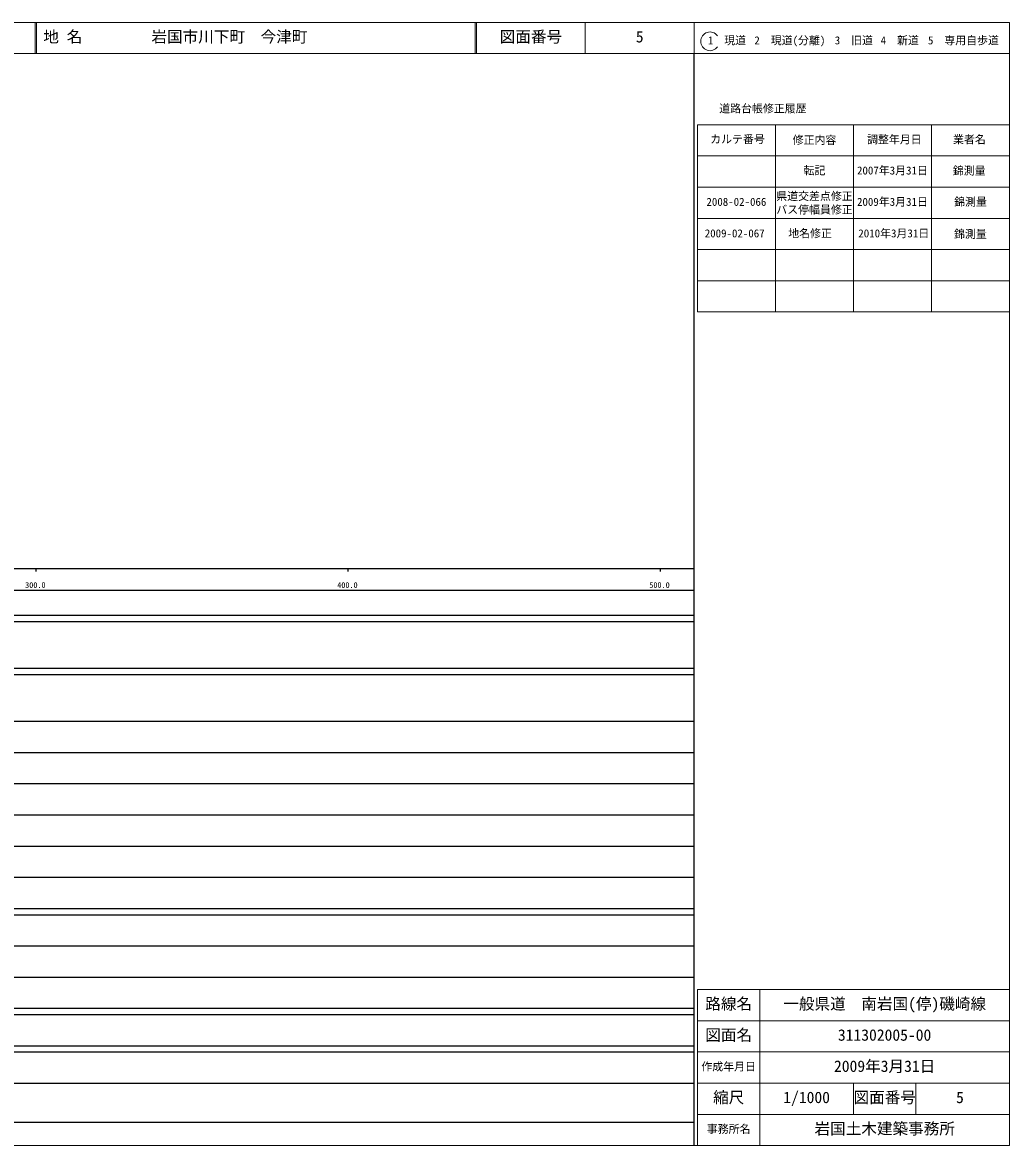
# Model space of a CAD drawing. Units: millimetres on the paper, enlarged 1000 times. Extents: x 40000 to 680000, y 20000 to 380000.
# Drawn here: x 363712 to 680000, y 20000 to 380000 of the extents above; entities that cross this region are included whole.
import ezdxf
from ezdxf.enums import TextEntityAlignment as Align

# ---------------------------------------------------------------- set-up
doc = ezdxf.new("R2010")
doc.units = ezdxf.units.MM
doc.header["$LTSCALE"] = 1000
for name, color, linetype, lineweight in [('M-TTL-BAND', 7, 'Continuous', 25), ('S-TTL', 7, 'Continuous', 13), ('S-TTL-FRAM', 2, 'Continuous', 13)]:
    doc.layers.add(name, color=color, linetype=linetype, lineweight=lineweight)
doc.styles.add('ＭＳ ゴシック', font='')
doc.styles.get('ＭＳ ゴシック').set_extended_font_data('MS Gothic')

msp = doc.modelspace()

# ---------------------------------------------------------------- linework, layer by layer
at = {"layer": 'M-TTL-BAND'}
for p, q in [((579000, 20000), (579000, 370000)), ((40000, 205000), (579000, 205000)), ((368000, 205000), (368000, 204000)), ((468000, 205000), (468000, 204000)), ((568000, 205000), (568000, 204000)), ((68000, 198000), (579000, 198000)), ((40000, 190000), (579000, 190000)), ((40000, 188000), (579000, 188000)), ((40000, 173000), (579000, 173000)), ((40000, 171000), (579000, 171000)), ((40000, 156000), (579000, 156000)), ((46000, 146000), (579000, 146000)), ((52000, 136000), (579000, 136000)), ((46000, 126000), (579000, 126000)), ((52000, 116000), (579000, 116000)), ((46000, 106000), (579000, 106000)), ((40000, 96000), (579000, 96000)), ((40000, 94000), (579000, 94000)), ((49000, 84000), (579000, 84000)), ((40000, 74000), (579000, 74000)), ((40000, 64000), (579000, 64000)), ((40000, 62000), (579000, 62000)), ((40000, 52000), (579000, 52000)), ((40000, 50000), (579000, 50000)), ((40000, 40000), (579000, 40000)), ((68000, 27500), (579000, 27500))]:
    msp.add_line(p, q, dxfattribs=at)
at = {"layer": 'S-TTL'}
for p, q in [((680000, 380000), (40000, 380000)), ((367750, 380000), (367750, 370000)), ((368250, 380000), (368250, 370000)), ((508747, 380000), (508747, 370000)), ((509247, 380000), (509247, 370000)), ((543997, 380000), (543997, 370000)), ((579000, 380000), (579000, 370000)), ((680000, 20000), (680000, 380000)), ((40000, 370000), (680000, 370000)), ((580000, 347197), (580000, 287197)), ((580000, 347197), (680000, 347197)), ((605000, 347197), (605000, 287197)), ((630000, 347197), (630000, 287197)), ((655000, 347197), (655000, 287197)), ((580000, 337197), (680000, 337197)), ((580000, 327197), (680000, 327197)), ((580000, 317197), (680000, 317197)), ((580000, 307197), (680000, 307197)), ((580000, 297197), (680000, 297197)), ((580000, 287197), (680000, 287197)), ((680000, 70000), (580000, 70000)), ((580000, 70000), (580000, 20000)), ((600000, 70000), (600000, 20000)), ((680000, 60000), (580000, 60000)), ((680000, 50000), (580000, 50000)), ((680000, 40000), (580000, 40000)), ((630000, 40000), (630000, 37500)), ((650000, 40000), (650000, 37500)), ((630000, 37500), (630000, 32500)), ((650000, 37500), (650000, 32500)), ((630000, 32500), (630000, 30000)), ((650000, 32500), (650000, 30000)), ((680000, 30000), (580000, 30000)), ((40000, 20000), (680000, 20000))]:
    msp.add_line(p, q, dxfattribs=at)
at = {"layer": 'S-TTL-FRAM'}
msp.add_arc((584031, 373958), 3000, 35.68533, 324.31467, dxfattribs=at)

# ---------------------------------------------------------------- texts
at = {"layer": 'M-TTL-BAND', "style": 'ＭＳ ゴシック'}
for s, p in [('300.0', (367844, 198195)), ('400.0', (467844, 198195)), ('500.0', (567844, 198195))]:
    msp.add_text(s, height=1833, dxfattribs=at).set_placement(p, align=Align.BOTTOM_CENTER)
at = {"layer": 'S-TTL-FRAM', "style": 'ＭＳ ゴシック'}
for s, height, p in [('地 名', 3666, (370380, 372500)), ('岩国市川下町\u3000今津町', 3666, (405024, 372500)), ('図面番号', 3666, (516622, 372500)), ('5', 3666, (560247, 372500)), ('1\u3000現道', 2566, (583323, 372208)), ('2\u3000現道(分離)', 2566, (598244, 372208)), ('3\u3000旧道', 2566, (623996, 372208)), ('4\u3000新道', 2566, (638699, 372208)), ('5\u3000専用自歩道', 2566, (653853, 372208)), ('道路台帳修正履歴', 2566, (586968, 350363)), ('カルテ番号', 2566, (584089, 340527)), ('修正内容', 2566, (610509, 340273)), ('調整年月日', 2566, (634339, 340447)), ('業者名', 2566, (661884, 340447)), ('転記', 2566, (614000, 330495)), ('2007年3月31日', 2566, (631125, 330495)), ('錦測量', 2566, (661827, 330439)), ('県道交差点修正', 2566, (605250, 322277)), ('2009年3月31日', 2566, (631125, 320447)), ('錦測量', 2566, (662250, 320447)), ('2008-02-066', 2566, (582875, 320447)), ('バス停幅員修正', 2566, (605250, 317946)), ('2009-02-067', 2566, (582334, 310343)), ('地名修正', 2566, (609076, 310343)), ('2010年3月31日', 2566, (631545, 310343)), ('錦測量', 2566, (662206, 310133)), ('路線名', 3666, (582500, 62500)), ('路線名', 3666, (582500, 62500)), ('一般県道\u3000南岩国(停)磯崎線', 3666, (607500, 62500)), ('図面名', 3666, (582500, 52500)), ('図面名', 3666, (582500, 52500)), ('311302005-00', 3666, (625000, 52500)), ('作成年月日', 2566, (581250, 43250)), ('作成年月日', 2566, (581250, 43250)), ('2009年3月31日', 3666, (623750, 42500)), ('縮尺', 3666, (585000, 32500)), ('縮尺', 3666, (585000, 32500)), ('1/1000', 3666, (607500, 32500)), ('図面番号', 3666, (630000, 32500)), ('図面番号', 3666, (630000, 32500)), ('5', 3666, (662875, 32500)), ('事務所名', 2566, (583000, 23250)), ('事務所名', 2566, (583000, 23250)), ('岩国土木建築事務所', 3666, (617500, 22500))]:
    msp.add_text(s, height=height, dxfattribs=at).set_placement(p, align=Align.BOTTOM_LEFT)

doc.saveas('drawing.dxf')
